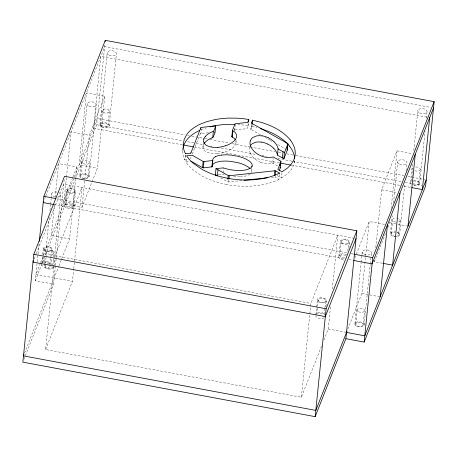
<?xml version="1.0" encoding="UTF-8"?>
<svg xmlns="http://www.w3.org/2000/svg" width="457" height="457" viewBox="0 0 457 457"><rect width="100%" height="100%" fill="white"/><g stroke="black" fill="none" stroke-linecap="round" stroke-linejoin="round"><path stroke-width="0.34" stroke-dasharray="2.29 1.71" d="M185.308 155.054L184.811 159.916L183.594 157.077A55.708 30.339 5.8 0 1 182.617 150.484L182.811 148.576M55.417 265.911L53.56 284.151L35.292 280.741L37.931 254.749M38.005 254.041L39.079 243.467M41.736 263.986L42.427 257.188M42.707 254.469L43.324 248.351M42.73 262.958L43.444 255.926M43.518 255.217L44.158 248.888M44.335 265.591L45.123 257.834M45.409 255.017L49.276 216.944M49.922 210.597L50.493 204.959M50.561 204.256L51.138 198.612M51.207 197.91L51.635 193.677A4.684 2.553 5.8 0 1 57.165 192.094M45.169 266.128L45.38 264.02M45.454 263.312L46.168 256.28M46.243 255.577L46.597 252.058M54.434 204.473L51.281 235.492L69.555 238.902L75.571 179.675M55.148 197.418L58.587 163.577L76.856 166.988L75.639 178.973M49.579 264.626A3.736 2.034 5.8 0 0 49.916 264.3L51.624 249.522A3.753 2.045 5.8 0 0 46.517 247.197A3.753 2.045 5.8 0 0 45.232 250.453A3.753 2.045 5.8 0 0 51.35 250.23L51.624 249.522M50.87 265.688L51.561 258.891M51.841 256.171L52.458 250.053A4.684 2.553 5.8 0 0 46.443 246.666A4.684 2.553 5.8 0 0 44.78 250.887A4.684 2.553 5.8 0 0 52.458 250.053M52.778 265.351L53.56 257.611M53.635 256.908L54.063 252.687A3.736 2.034 5.8 0 0 48.968 250.385A3.736 2.034 5.8 0 0 47.694 253.624A3.736 2.034 5.8 0 0 53.783 253.401L54.063 252.687M53.469 267.294L54.257 259.542M54.543 256.72L60.775 195.385A4.684 2.553 5.8 0 0 58.782 192.58M321.528 346.069L301.374 397.247L45.591 349.548L53.983 266.951M54.057 266.248L54.766 259.25M54.84 258.548L55.12 255.749L81.997 187.501L74.531 261.004M55.474 265.294L56.2 258.154M56.257 257.594L64.186 179.538M66.408 177.727L63.757 203.811L82.026 207.215L97.387 168.222L104.687 96.307L86.419 92.902L79.112 164.811L97.387 168.222M66.482 177.019L71.064 131.896L89.332 135.306L104.687 96.307M64.774 205.49L66.362 189.855M65.762 204.462L67.196 190.392M73.229 205.102A3.73 2.034 5.8 0 0 68.139 202.788A3.73 2.034 5.8 0 0 66.865 206.033A3.73 2.034 5.8 0 0 72.949 205.804L74.657 191.026A3.747 2.039 5.8 0 0 69.555 188.707A3.747 2.039 5.8 0 0 68.276 191.957A3.747 2.039 5.8 0 0 74.382 191.734L74.657 191.026M73.908 207.192A4.684 2.553 5.8 0 0 67.887 203.805A4.684 2.553 5.8 0 0 66.225 208.026A4.684 2.553 5.8 0 0 73.908 207.192L75.496 191.563A4.684 2.553 5.8 0 0 69.475 188.17A4.684 2.553 5.8 0 0 67.813 192.391A4.684 2.553 5.8 0 0 75.496 191.563M79.844 175.414L87.15 103.505M80.678 175.951L82.106 161.881M45.591 349.548L72.469 281.306L73.674 269.402M73.748 268.705L74.457 261.701M82.026 207.215L89.332 135.306M88.144 176.585A3.742 2.039 5.8 0 0 83.037 174.266A3.742 2.039 5.8 0 0 81.757 177.516A3.742 2.039 5.8 0 0 87.864 177.293L89.572 162.515A3.736 2.034 5.8 0 0 84.476 160.207A3.736 2.034 5.8 0 0 83.203 163.452A3.736 2.034 5.8 0 0 89.292 163.223L89.572 162.515M88.978 177.116L96.284 105.207M75.371 178.955L96.713 124.761L104.933 43.815M99.963 124.321L107.264 52.412M100.569 124.818L101.997 110.748M108.035 125.447L109.463 111.377M109.097 126.029L116.398 54.115M182.611 150.484L182.823 148.399M185.388 155.14L184.891 160.007L188.021 159.67M226.615 184.439L222.49 183.56A58.159 31.676 5.8 0 1 214.493 181.303L210.791 179.989A54.154 29.494 5.8 0 1 200.846 175.305L192.631 169.541A54.646 29.762 5.8 0 1 185.993 162.052L186.422 157.882M192.266 154.146L200.16 134.055L200.372 131.97M200.183 134.01L200.263 133.89A0.851 0.463 5.8 0 1 200.577 133.707L200.949 133.638L201.371 129.468M217.298 153.569A20.628 11.236 5.8 0 1 216.344 153.632L212.516 153.558A11.431 6.227 5.8 0 1 209.117 152.941L207.261 152.307A8.643 4.707 5.8 0 1 205.056 151.044L203.982 149.999A11.454 6.238 5.8 0 1 203.074 148.371L203.325 143.395M222.987 172.9L223.342 169.427M241.873 180.532L228.26 182A0.783 0.428 5.8 0 1 227.797 181.897L227.906 179.03M228.586 181.983L228.797 179.898M234.161 130.668L234.521 128.194M234.31 130.279L234.412 130.131A0.663 0.36 5.8 0 1 234.675 129.999L235.406 125.098M217.326 153.615A24.272 13.219 5.8 0 0 225.067 151.953A29.574 16.104 5.8 0 0 231.299 148.948A25.643 13.967 5.8 0 0 235.029 145.326A24.809 13.51 5.8 0 0 235.418 144.578L236.212 140.362M234.915 129.965L246.78 128.668A0.725 0.394 5.8 0 0 247.151 128.48C248.117 126.652 248.311 125.395 248.048 123.567M248.18 125.955L248.534 122.482M251.339 124.287L250.824 129.251L251.841 126.658A2.913 1.588 5.8 0 1 251.893 126.555L252.104 125.029M260.45 134.804L251.064 129.531L251.493 125.367M251.864 168.222L251.441 172.392A9.283 5.056 5.8 0 0 251.253 170.181L250.727 169.307M260.667 162.275A13.567 7.392 5.8 0 0 264.317 163.383L267.431 163.777A8.929 4.861 5.8 0 0 270.418 163.606L271.864 163.286L272.355 158.425M273.086 163.44L273.577 158.579M279.478 174.528L278.987 179.395L275.114 177.19L275.251 175.802M277.308 175.414L277.279 175.534A0.606 0.326 5.8 0 0 277.416 175.762L281.449 178.03L282.015 172.472M281.449 178.03L286.733 174.403L289.675 171.506A56.748 30.91 5.8 0 0 294.205 162.881L294.417 160.795M301.374 397.247L309.766 314.65M309.835 313.948L310.549 306.95M310.617 306.253L310.903 303.448L337.774 235.206L332.159 290.503M315.787 315.096L317.375 299.461M318.209 299.998L316.781 314.068A3.747 2.039 5.8 0 1 319.683 312.325A3.747 2.039 5.8 0 1 323.842 313.685A3.736 2.034 5.8 0 1 324.247 314.702L323.967 315.41M324.247 314.702L324.893 308.366M324.961 307.664L325.675 300.626A3.736 2.034 5.8 0 0 320.58 298.324A3.736 2.034 5.8 0 0 319.312 301.569A3.736 2.034 5.8 0 0 325.395 301.34L325.675 300.626M325.961 306.601L326.509 301.163A4.684 2.553 5.8 0 0 320.494 297.775A4.684 2.553 5.8 0 0 318.832 301.997A4.684 2.553 5.8 0 0 326.509 301.163M323.853 340.162L328.246 329.006L330.525 306.607M338.82 256.6L340.408 240.965M339.814 255.572L341.248 241.502M347.783 251.281L348.708 242.136A3.73 2.034 5.8 0 0 347.874 240.742A3.747 2.039 5.8 0 0 342.624 240.062A3.747 2.039 5.8 0 0 342.076 242.901A3.747 2.039 5.8 0 0 347.331 243.575A3.73 2.034 5.8 0 0 348.434 242.844L348.708 242.136M348.925 248.785L349.548 242.673A4.684 2.553 5.8 0 0 343.527 239.279A4.684 2.553 5.8 0 0 341.865 243.501A4.684 2.553 5.8 0 0 349.548 242.673M354.923 323.516L361.081 262.884M361.156 262.181L362.23 251.601M355.757 324.053L357.191 309.983M347.817 329.109L361.875 293.417L369.176 221.502L384.743 224.404M363.224 324.687A3.742 2.039 5.8 0 0 358.122 322.368A3.742 2.039 5.8 0 0 356.843 325.618A3.742 2.039 5.8 0 0 362.944 325.395L364.652 310.611A3.736 2.034 5.8 0 0 359.562 308.309A3.736 2.034 5.8 0 0 358.288 311.548A3.736 2.034 5.8 0 0 364.372 311.32L364.652 310.611M364.058 325.218L370.221 264.586M370.29 263.883L371.364 253.304M382.469 263.249L374.352 261.735L374.494 260.324M375.78 247.637L381.652 189.821L397.007 150.827L412.574 153.729M387.884 227.363L389.707 222.736L389.85 221.331M391.135 208.638L397.007 150.827M390.432 233.338L392.226 215.715M393.511 203.022L397.739 161.424M391.266 233.875L392.7 219.806M396.362 236.195A3.742 2.039 5.8 0 0 398.453 235.218L400.161 220.434A3.736 2.034 5.8 0 0 397.858 218.343M399.567 235.041L404.725 184.28M406.084 170.884L406.873 163.132M410.552 182.246L412.488 163.212M413.774 150.524L417.858 110.337M411.529 181.378L412.814 168.713M413.065 184.662A3.742 2.039 5.8 0 0 418.572 184.125L420.28 169.347A3.753 2.045 5.8 0 0 414.842 167.085M419.686 183.954L425.056 131.073M426.347 118.386L426.992 112.039M52.635 266.757L52.355 267.471A3.742 2.039 5.8 0 1 47.808 268.322A3.742 2.039 5.8 0 1 45.254 265.763M400.161 220.434L399.886 221.148A3.736 2.034 5.8 0 1 398.144 222.062M420.28 169.347L420 170.055A3.736 2.034 5.8 0 1 418.903 170.787A3.753 2.045 5.8 0 1 414.488 170.592M44.535 199.269L45.574 196.63M45.831 195.967L104.653 46.591L430.711 107.401M34.229 258.993L36.137 254.161M36.394 253.498L63.723 184.097L355.392 238.491M61.501 205.981L72.692 177.562M72.954 176.899L76.856 166.988M40.353 263.255L35.926 274.491L72.469 281.306M40.61 262.592L43.215 255.983M43.472 255.32L97.347 118.506L184.999 134.855M35.292 280.741L75.114 179.618M24.524 353.244L58.622 266.66M58.884 265.997L61.484 259.387M61.746 258.731L69.555 238.902M23.89 359.499L53.56 284.151M190.438 158.779L191.049 157.231M354.866 257.857L369.176 221.502M374.352 261.735L385.542 233.316M250.145 174.151L247.328 175.574A16.76 9.129 5.8 0 1 242.376 176.579L239.942 176.745M201.16 129.765L206.301 127.88M103.379 109.303L103.688 109.2M107.772 112.925L108.081 112.822M101.945 123.373L102.591 123.19M106.652 126.892L106.007 127.075M271.864 163.286L272.738 163.252L278.113 166.234M271.378 177.333L274.457 177.008A0.743 0.406 5.8 0 1 274.903 177.093L275.114 177.19M208.461 132.827L200.949 133.638M185.999 162.052L189.615 161.658M218.32 174.585L222.051 174.208A1.171 0.64 5.8 0 1 222.845 174.294M247.837 125.646L243.29 125.018A102.711 55.937 5.8 0 0 237.937 124.55M426.872 117.152L100.814 56.342L93.508 128.257L182.56 144.863M187.61 135.341L189.204 135.638M191.809 136.123L204.405 138.471M205.102 138.602L207.438 139.037M210.003 139.516L229.174 143.092M232.39 143.692L249.882 146.954M250.208 147.017L275.074 151.65M278.57 152.307L282.466 153.032M286.67 153.815L293.268 155.043M295.788 155.517L403.822 175.665M407.981 176.436L424.81 179.578M96.713 124.761L182.777 140.813M187.673 141.721L195.373 143.161M196.07 143.292L203.771 144.726M210.763 146.029L212.162 146.291M221.262 147.988L256.246 154.512M261.844 155.557L266.739 156.471M277.936 158.556L291.932 161.167M292.629 161.298L401.783 181.657M405.285 182.309L422.074 185.439M194.482 147.085L279.324 162.909M291.246 165.131L400.635 185.531M404.142 186.188L410.449 187.364M381.652 189.821L397.219 192.723M389.707 222.736L397.15 224.124M397.824 224.25L406.621 225.895M57.188 198.806L346.783 252.818M350.993 253.601L353.095 253.995M54.057 204.593L344.709 258.799M348.914 259.587L353.124 260.37M361.875 293.417L379.47 296.696M55.12 255.749L310.903 303.448M328.246 329.006L345.84 332.285M251.967 126.418L257.074 127.606M260.667 162.275L257.594 160.755A24.895 13.561 5.8 0 1 253.092 157.231L250.996 154.5A33.275 18.126 5.8 0 1 250.293 153.186M270.287 140.35L265.317 137.551M270.858 140.676L272.012 141.322M277.77 144.555L285.271 148.776M220.571 177.83L227.62 181.812M108.629 109.977L109.052 110.365M102.831 112.148L102.408 111.765M202.902 147.565L202.999 145.977A21.073 11.476 5.8 0 1 203.199 145.257M394.917 236.235A3.742 2.039 5.8 0 1 391.272 233.875A3.742 2.039 5.8 0 1 395.094 232.15M397.059 232.63A3.742 2.039 5.8 0 1 398.733 234.51M395.676 222.068A3.736 2.034 5.8 0 1 392.746 219.628A3.736 2.034 5.8 0 1 396.533 218.092M324.247 317.638A4.684 2.553 5.8 0 1 319.397 318.386A4.684 2.553 5.8 0 1 315.758 316.05M316.461 314.256A4.684 2.553 5.8 0 1 324.264 314.827M343.601 260.027A4.684 2.553 5.8 0 1 338.894 256.451A4.684 2.553 5.8 0 1 345.966 255.497M50.201 266.528A4.684 2.553 5.8 0 1 45.346 267.276A4.684 2.553 5.8 0 1 41.707 264.94M43.752 262.512A4.684 2.553 5.8 0 1 50.904 264.734M413.419 181.161A3.742 2.039 5.8 0 1 418.441 182.4A3.736 2.034 5.8 0 1 418.852 183.417M413.065 169.524A3.753 2.045 5.8 0 1 413.094 167.999M344.904 257.891A3.747 2.039 5.8 0 1 340.225 256.588A3.747 2.039 5.8 0 1 341.505 254.029A3.747 2.039 5.8 0 1 346.446 254.806M42.758 262.964A3.736 2.034 5.8 0 1 46.563 261.244A3.736 2.034 5.8 0 1 50.196 263.592M60.775 195.385A4.684 2.553 5.8 0 1 56.994 197.11M55.246 196.967A4.684 2.553 5.8 0 1 51.635 193.677M53.566 266.837A4.684 2.553 5.8 0 1 47.939 268.882A4.684 2.553 5.8 0 1 44.586 265.163M47.202 263.935A4.684 2.553 5.8 0 1 51.475 264.489M397.179 232.082A4.684 2.553 5.8 0 1 398.064 236.343A4.684 2.553 5.8 0 1 390.609 234.744A4.684 2.553 5.8 0 1 395.116 231.642M413.425 180.595A4.684 2.553 5.8 0 1 419.777 183.577A4.684 2.553 5.8 0 1 412.939 185.211M411.214 184.222A4.684 2.553 5.8 0 1 411.82 181.052M250.322 153.186A26.175 14.253 5.8 0 1 249.642 147.194M251.07 129.531A0.674 0.366 5.8 0 1 250.802 129.234M294.525 160.955A55.531 30.242 5.8 0 1 294.205 162.881M278.947 179.367A56.177 30.596 5.8 0 1 226.598 184.479M239.954 176.785A28.865 15.721 5.8 0 1 233.298 176.476M224.404 174.705A28.865 15.721 5.8 0 1 222.902 174.231M235.932 141.133A14.99 8.163 5.8 0 1 235.926 143.138M203.182 145.257A21.29 11.596 5.8 0 1 203.508 144.515M101.814 126.48A3.742 2.039 5.8 0 0 107.955 125.812A3.742 2.039 5.8 0 0 103.145 123.104A3.742 2.039 5.8 0 0 101.814 126.48M103.242 112.411A3.742 2.039 5.8 0 0 109.383 111.742A3.742 2.039 5.8 0 0 104.573 109.034A3.742 2.039 5.8 0 0 103.242 112.411M364.006 254.309A4.684 2.553 5.8 0 0 371.432 253.087A4.684 2.553 5.8 0 0 364.954 249.973A4.684 2.553 5.8 0 0 364.006 254.309M356.7 326.224A4.684 2.553 5.8 0 0 364.126 324.996A4.684 2.553 5.8 0 0 357.648 321.882A4.684 2.553 5.8 0 0 356.7 326.224M399.515 164.132A4.684 2.553 5.8 0 0 406.941 162.909A4.684 2.553 5.8 0 0 400.463 159.796A4.684 2.553 5.8 0 0 399.515 164.132M88.926 106.207A4.684 2.553 5.8 0 0 96.353 104.984A4.684 2.553 5.8 0 0 89.869 101.871A4.684 2.553 5.8 0 0 88.926 106.207M81.62 178.121A4.684 2.553 5.8 0 0 89.046 176.899A4.684 2.553 5.8 0 0 82.563 173.786A4.684 2.553 5.8 0 0 81.62 178.121M109.046 55.114A4.684 2.553 5.8 0 0 116.466 53.892A4.684 2.553 5.8 0 0 109.988 50.778A4.684 2.553 5.8 0 0 109.046 55.114M101.74 127.029A4.684 2.553 5.8 0 0 109.166 125.806A4.684 2.553 5.8 0 0 102.682 122.693A4.684 2.553 5.8 0 0 101.74 127.029M419.635 113.039A4.684 2.553 5.8 0 0 427.061 111.816A4.684 2.553 5.8 0 0 420.577 108.703A4.684 2.553 5.8 0 0 419.635 113.039"/><path stroke-width="0.69" d="M33.807 254.275L22.85 362.144L315.17 416.658L345.88 338.666L356.843 230.796L64.517 176.282L33.807 254.275L326.127 308.789L356.843 230.796M39.291 241.353L43.866 196.321L105.287 40.342L434.15 101.671L425.576 186.09L364.155 342.076L345.88 338.666M105.15 41.73L105.287 40.342M200.657 129.194L200.931 127.6A0.851 0.463 5.8 0 1 201.211 127.452L215.464 125.886M250.093 168.564A15.224 8.289 5.8 0 0 248.419 167.131L244.992 165.177A25.98 14.15 5.8 0 0 244.015 164.737A26.483 14.424 5.8 0 0 237.069 162.498L230.448 161.361A24.558 13.379 5.8 0 0 220.908 161.298L216.944 162.086A12.745 6.941 5.8 0 0 214.687 162.989L213.048 164.183A8.769 4.776 5.8 0 0 212.185 165.857L212.008 166.879L203.131 167.85A0.674 0.366 5.8 0 1 202.651 167.748A1.428 0.777 5.8 0 1 202.514 167.679L203.148 161.424L192.734 155.551A12.168 6.627 5.8 0 0 192.408 155.374A0.868 0.474 5.8 0 0 191.997 155.243L186.633 155.797A54.646 29.762 5.8 0 0 193.265 163.286L201.486 169.05A54.154 29.494 5.8 0 0 211.425 173.734L215.127 175.054A58.159 31.676 5.8 0 0 223.125 177.305L227.249 178.19M203.308 167.839L203.948 161.584L212.825 160.447L212.185 166.674M212.099 137.831L212.722 137.58L213.356 131.33A1.297 0.708 5.8 0 0 213.785 130.982L215.693 126.161M211.888 166.896L212.522 160.641M216.875 175.745L215.361 174.905L215.995 168.65L222.685 167.953A1.171 0.64 5.8 0 1 223.479 168.039M217.361 176.019L217.995 169.764M235.521 140.019L234.789 138.974A9.083 4.947 5.8 0 0 233.03 137.557L231.939 136.94A0.731 0.4 5.8 0 1 231.819 136.757L232.493 130.245L235.047 123.876A0.663 0.36 5.8 0 1 235.309 123.75L247.443 122.407A0.725 0.394 5.8 0 0 247.785 122.225L248.774 119.483L243.924 118.763A102.711 55.937 5.8 0 0 236.789 118.174L228.677 118.112A54.794 29.842 5.8 0 0 214.813 119.654L206.935 121.631L201.348 123.704A59.256 32.276 5.8 0 0 198.772 124.904A55.605 30.282 5.8 0 0 186.77 134.507L184.257 139.214L183.246 144.229A55.708 30.339 5.8 0 0 184.222 150.821L185.445 153.666M227.974 178.339L228.26 175.557L215.995 168.65M232.247 137.134L232.881 130.879L232.573 130.691A0.731 0.4 5.8 0 1 232.453 130.502L232.493 130.245M228.871 179.207L229.225 175.734L275.091 170.752A0.743 0.406 5.8 0 1 275.542 170.838L279.621 173.14M248.185 122.173L248.528 119.403M248.671 121.088L248.814 119.7M252.178 124.338L252.601 120.168L262.141 122.613L268.299 124.83A56.257 30.636 5.8 0 1 290.229 139.956M274.331 175.631L274.828 170.769M275.325 175.111L275.748 170.941M283.888 158.716L277.753 155.369A0.983 0.537 5.8 0 1 277.468 155.02L278.096 148.765A29.894 16.281 5.8 0 0 274.103 141.841M279.941 165.765L280.152 163.68M279.158 170.735L280.284 167.936L280.958 161.401A1.005 0.548 5.8 0 0 280.821 161.167L273.309 156.974L271.058 157.351A8.929 4.861 5.8 0 1 268.065 157.522L264.957 157.122A13.567 7.392 5.8 0 1 261.307 156.02L258.228 154.5A24.895 13.561 5.8 0 1 253.726 150.976L251.63 148.251A33.275 18.126 5.8 0 1 250.927 146.937A26.175 14.253 5.8 0 1 250.276 140.939M282.386 157.996L283.02 151.747M283.848 158.79L284.522 152.461M251.436 122.979A0.674 0.366 5.8 0 0 251.704 123.276L287.642 143.498L287.002 149.747L287.299 150.085L283.923 158.642M287.282 150.147L287.933 143.801L287.642 143.498M315.17 416.658L326.127 308.789M364.155 342.076L372.729 257.657L434.15 101.671M380.144 296.822L387.45 224.913M399.926 193.231L392.62 265.14L383.149 263.375M407.975 226.146L415.282 154.232M429.677 117.672L422.371 189.586L411.854 187.627M251.459 122.984L252.475 120.402A2.913 1.588 5.8 0 1 252.527 120.3L252.601 120.168M183.068 147.325L184.108 144.309L186.142 140.762A55.605 30.282 5.8 0 1 198.144 131.159A59.256 32.276 5.8 0 1 199.406 130.542M215.721 126.081L215.058 132.41L213.151 137.237A1.297 0.708 5.8 0 1 212.716 137.574M191.043 152.615L191.015 152.707A3.405 1.851 5.8 0 1 190.883 152.992A0.811 0.446 5.8 0 1 190.552 153.209M250.339 140.95L251.247 139.117A14.378 7.832 5.8 0 1 252.915 137.488L256.029 136.089A8.957 4.878 5.8 0 1 259.222 135.678L262.078 135.866M287.916 143.892L284.557 152.387M280.284 167.936L280.324 167.656A1.005 0.548 5.8 0 0 280.187 167.422L279.878 167.199M231.842 136.546L232.327 135.335M200.794 127.806L191.072 152.524M43.752 201.251L43.232 202.577L53.383 204.468M33.532 260.77L33.013 262.09L325.333 316.61L356.049 238.611M24.004 354.569L23.484 355.889L315.804 410.409L347.04 331.091M433.516 107.926L372.095 263.906L353.821 260.501M426.21 179.841L364.789 335.821L346.52 332.416M280.918 161.681L277.913 169.279A0.606 0.326 5.8 0 0 278.05 169.507L282.083 171.775L287.367 168.147L290.309 165.251A56.748 30.91 5.8 0 0 294.845 156.625A55.531 30.242 5.8 0 0 294 146.491A57.216 31.162 5.8 0 0 290.218 139.956M250.139 146.137L250.613 145.372A14.378 7.832 5.8 0 1 252.281 143.744L255.394 142.344A8.957 4.878 5.8 0 1 258.588 141.927L261.438 142.116M215.327 156.74L213.682 157.928A8.769 4.776 5.8 0 0 212.819 159.607L212.825 160.418M213.356 131.33L212.733 131.576A29.665 16.155 5.8 0 0 205.456 136.329M209.929 126.875L211.128 126.583M212.334 126.298L214.179 125.909A54.794 29.842 5.8 0 1 228.037 124.361L235.132 124.373M190.512 153.209L185.531 153.752M221.554 155.06L217.578 155.831A12.745 6.941 5.8 0 0 215.327 156.74M215.361 174.905L216.138 174.82M267.853 177.716L243.998 180.304M214.499 132.176L214.83 132.136M190.912 161.527L191.363 161.498A0.868 0.474 5.8 0 1 191.769 161.629A12.168 6.627 5.8 0 1 192.1 161.801L202.514 167.679M229.225 175.734L228.957 175.745A0.783 0.428 5.8 0 1 228.431 175.642L228.317 175.591M203.948 161.584L203.822 161.595A0.674 0.366 5.8 0 1 203.285 161.492A1.428 0.777 5.8 0 1 203.148 161.424M183.263 144.995L193.779 146.954M280.027 163.04L290.543 165M43.866 196.321L55.788 198.544M353.798 254.121L372.729 257.657M260.244 128.491L267.665 131.079A56.257 30.636 5.8 0 1 289.595 146.206M232.881 130.879L233.664 131.308A9.083 4.947 5.8 0 1 235.424 132.719L236.486 134.598A14.99 8.163 5.8 0 1 236.56 136.883L236.052 138.322A24.809 13.51 5.8 0 1 235.641 139.065A25.643 13.967 5.8 0 1 231.928 142.687A29.574 16.104 5.8 0 1 225.741 145.732M284.477 152.552L278.387 149.119A0.983 0.537 5.8 0 1 278.102 148.765M262.095 135.815A13.71 7.466 5.8 0 1 268.23 137.803M268.288 137.763A23.021 12.539 5.8 0 1 274.063 141.847M273.469 148.091A29.894 16.281 5.8 0 1 277.462 155.02M261.455 142.07A13.71 7.466 5.8 0 1 267.591 144.058M267.653 144.018A23.021 12.539 5.8 0 1 273.429 148.102M289.584 146.211A57.216 31.162 5.8 0 1 293.36 152.747A55.531 30.242 5.8 0 1 294.582 158.299M279.581 173.117A56.177 30.596 5.8 0 1 227.232 178.23M221.542 155.043A24.558 13.379 5.8 0 1 231.082 155.117L237.703 156.243A26.483 14.424 5.8 0 1 244.661 158.482A25.98 14.15 5.8 0 1 245.626 158.922L249.054 160.875A15.224 8.289 5.8 0 1 251.013 162.618L251.893 163.926A9.283 5.056 5.8 0 1 250.784 167.902L247.962 169.319A16.76 9.129 5.8 0 1 243.015 170.324L240.576 170.49A28.865 15.721 5.8 0 1 223.536 167.982M252.075 166.137A9.734 5.301 5.8 0 1 251.83 166.696M225.701 145.697A24.272 13.219 5.8 0 1 217.96 147.36M217.938 147.314A20.628 11.236 5.8 0 1 216.984 147.377L213.151 147.303A11.431 6.227 5.8 0 1 209.752 146.691L207.895 146.057A8.643 4.707 5.8 0 1 205.69 144.795L204.616 143.749A11.454 6.238 5.8 0 1 203.713 142.116L203.633 139.722A21.073 11.476 5.8 0 1 203.833 139.008M203.816 139.002A21.29 11.596 5.8 0 1 205.507 136.346M204.045 143.624A21.29 11.596 5.8 0 1 204.873 142.595M204.822 142.578A29.665 16.155 5.8 0 1 212.117 137.843"/></g></svg>
